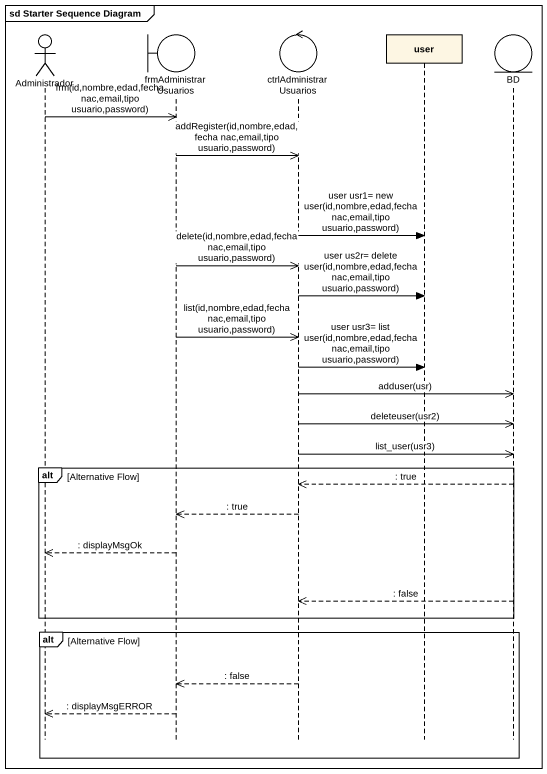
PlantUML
@startuml
mainframe sd Starter Sequence Diagram
hide footbox
actor Administrador
boundary frmAdministrarUsuarios
control ctrlAdministrarUsuarios
participant user
entity BD

Administrador ->> frmAdministrarUsuarios : frm(id,nombre,edad,fecha nac,email,tipo usuario,password)
frmAdministrarUsuarios ->> ctrlAdministrarUsuarios : addRegister(id,nombre,edad,fecha nac,email,tipo usuario,password)
ctrlAdministrarUsuarios -> user : user usr1= new user(id,nombre,edad,fecha nac,email,tipo usuario,password)
frmAdministrarUsuarios ->> ctrlAdministrarUsuarios : delete(id,nombre,edad,fecha nac,email,tipo usuario,password)
ctrlAdministrarUsuarios -> user : user us2r= delete user(id,nombre,edad,fecha nac,email,tipo usuario,password)
frmAdministrarUsuarios ->> ctrlAdministrarUsuarios : list(id,nombre,edad,fecha nac,email,tipo usuario,password)
ctrlAdministrarUsuarios -> user : user usr3= list user(id,nombre,edad,fecha nac,email,tipo usuario,password)
ctrlAdministrarUsuarios ->> BD : adduser(usr)
ctrlAdministrarUsuarios ->> BD : deleteuser(usr2)
ctrlAdministrarUsuarios ->> BD : list_user(usr3)
alt Alternative Flow
  BD -->> ctrlAdministrarUsuarios : : true
  ctrlAdministrarUsuarios -->> frmAdministrarUsuarios : : true
  frmAdministrarUsuarios -->> Administrador : : displayMsgOk
  BD -->> ctrlAdministrarUsuarios : : false
end
alt Alternative Flow
  ctrlAdministrarUsuarios -->> frmAdministrarUsuarios : : false
  frmAdministrarUsuarios -->> Administrador : : displayMsgERROR
end
@enduml
